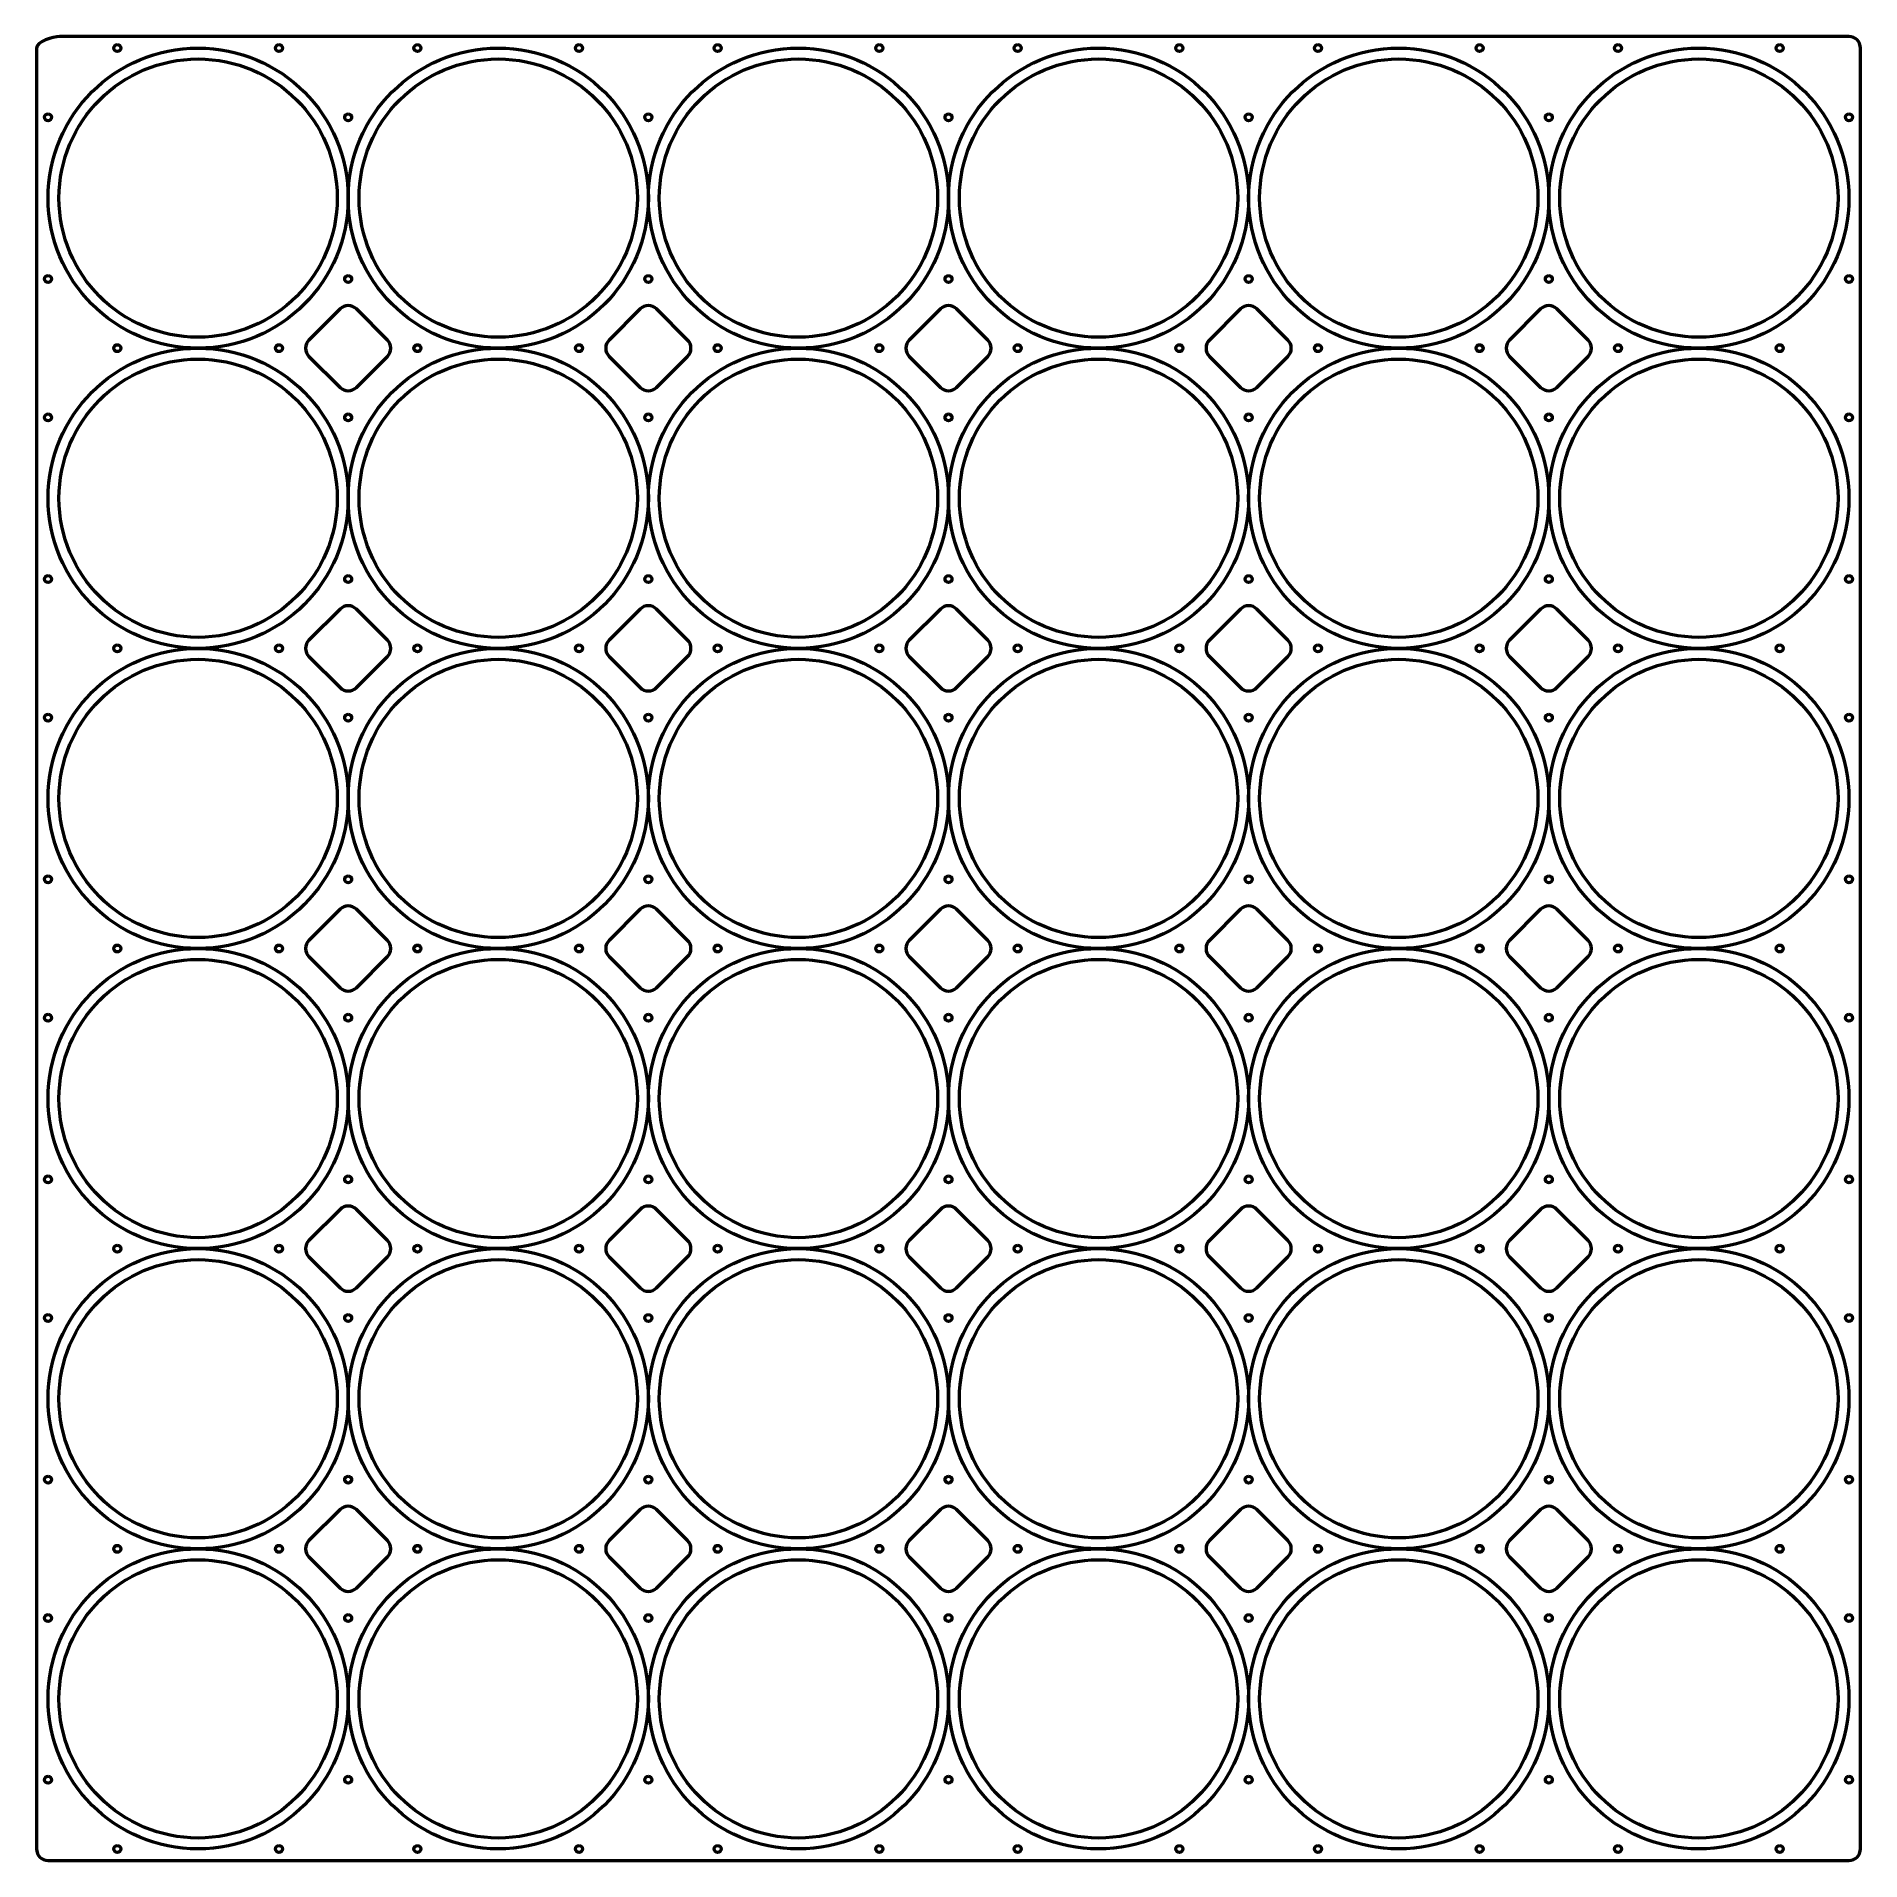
# Model space of a CAD drawing. Header units: centimetres. Extents: x -39.5 to 39.5, y -39.5 to 39.5.
import ezdxf

# ---------------------------------------------------------------- set-up
doc = ezdxf.new("R2010")
doc.units = ezdxf.units.CM
doc.header["$MEASUREMENT"] = 0
doc.layers.add('Layer 1', color=7, linetype='Continuous')

msp = doc.modelspace()

# ---------------------------------------------------------------- linework, layer by layer
at = {"layer": 'Layer 1', "color": 4, "lineweight": 53}
for centre in [(-32.5, 32.5), (-19.5, 32.5), (-6.5, 32.5), (6.5, 32.5), (19.5, 32.5), (32.5, 32.5), (-32.5, 19.5), (-19.5, 19.5), (-6.5, 19.5), (6.5, 19.5), (19.5, 19.5), (32.5, 19.5), (-32.5, 6.5), (-19.5, 6.5), (-6.5, 6.5), (6.5, 6.5), (19.5, 6.5), (32.5, 6.5), (-32.5, -6.5), (-19.5, -6.5), (-6.5, -6.5), (6.5, -6.5), (19.5, -6.5), (32.5, -6.5), (-32.5, -19.5), (-19.5, -19.5), (-6.5, -19.5), (6.5, -19.5), (19.5, -19.5), (32.5, -19.5), (-32.5, -32.5), (-19.5, -32.5), (-6.5, -32.5), (6.5, -32.5), (19.5, -32.5), (32.5, -32.5)]:
    msp.add_ellipse(centre, major_axis=(0, 6.5), ratio=1, dxfattribs=at)
at = {"layer": 'Layer 1', "lineweight": 53}
for centre, major_axis in [((-36.00001, 38.99999), (0, 0.15001)), ((-29.00001, 38.99999), (0, 0.15001)), ((-23.00001, 38.99999), (0, 0.15001)), ((-16.00001, 38.99999), (0, 0.15001)), ((-10.00001, 38.99999), (0, 0.15001)), ((-3.00001, 38.99999), (0, 0.15001)), ((2.99999, 38.99999), (0, 0.15001)), ((9.99999, 38.99999), (0, 0.15001)), ((15.99999, 38.99999), (0, 0.15001)), ((22.99999, 38.99999), (0, 0.15001)), ((28.99999, 38.99999), (0, 0.15001)), ((35.99999, 38.99999), (0, 0.15001)), ((-32.5, 32.5), (0, 6.025)), ((-19.5, 32.5), (0, 6.025)), ((-6.5, 32.5), (0, 6.025)), ((6.5, 32.5), (0, 6.025)), ((19.5, 32.5), (0, 6.025)), ((32.5, 32.5), (0, 6.025)), ((-39.00001, 35.99999), (0, 0.15001)), ((-26.00001, 35.99999), (0, 0.15001)), ((-13.00001, 35.99999), (0, 0.15001)), ((-0.00001, 35.99999), (0, 0.15001)), ((12.99999, 35.99999), (0, 0.15001)), ((25.99999, 35.99999), (0, 0.15001)), ((38.99999, 35.99999), (0, 0.15001)), ((-39.00001, 28.99999), (0, 0.15001)), ((-26.00001, 28.99999), (0, 0.15001)), ((-13.00001, 28.99999), (0, 0.15001)), ((-0.00001, 28.99999), (0, 0.15001)), ((12.99999, 28.99999), (0, 0.15001)), ((25.99999, 28.99999), (0, 0.15001)), ((38.99999, 28.99999), (0, 0.15001)), ((-36.00001, 25.99999), (0, 0.15001)), ((-29.00001, 25.99999), (0, 0.15001)), ((-23.00001, 25.99999), (0, 0.15001)), ((-16.00001, 25.99999), (0, 0.15001)), ((-10.00001, 25.99999), (0, 0.15001)), ((-3.00001, 25.99999), (0, 0.15001)), ((2.99999, 25.99999), (0, 0.15001)), ((9.99999, 25.99999), (0, 0.15001)), ((15.99999, 25.99999), (0, 0.15001)), ((22.99999, 25.99999), (0, 0.15001)), ((28.99999, 25.99999), (0, 0.15001)), ((35.99999, 25.99999), (0, 0.15001)), ((-32.5, 19.5), (0, 6.025)), ((-19.5, 19.5), (0, 6.025)), ((-6.5, 19.5), (0, 6.025)), ((6.5, 19.5), (0, 6.025)), ((19.5, 19.5), (0, 6.025)), ((32.5, 19.5), (0, 6.025)), ((-39.00001, 22.99999), (0, 0.15001)), ((-26.00001, 22.99999), (0, 0.15001)), ((-13.00001, 22.99999), (0, 0.15001)), ((-0.00001, 22.99999), (0, 0.15001)), ((12.99999, 22.99999), (0, 0.15001)), ((25.99999, 22.99999), (0, 0.15001)), ((38.99999, 22.99999), (0, 0.15001)), ((-39.00001, 15.99999), (0, 0.15001)), ((-26.00001, 15.99999), (0, 0.15001)), ((-13.00001, 15.99999), (0, 0.15001)), ((-0.00001, 15.99999), (0, 0.15001)), ((12.99999, 15.99999), (0, 0.15001)), ((25.99999, 15.99999), (0, 0.15001)), ((38.99999, 15.99999), (0, 0.15001)), ((-36.00001, 12.99999), (0, 0.15001)), ((-29.00001, 12.99999), (0, 0.15001)), ((-23.00001, 12.99999), (0, 0.15001)), ((-16.00001, 12.99999), (0, 0.15001)), ((-10.00001, 12.99999), (0, 0.15001)), ((-3.00001, 12.99999), (0, 0.15001)), ((2.99999, 12.99999), (0, 0.15001)), ((9.99999, 12.99999), (0, 0.15001)), ((15.99999, 12.99999), (0, 0.15001)), ((22.99999, 12.99999), (0, 0.15001)), ((28.99999, 12.99999), (0, 0.15001)), ((35.99999, 12.99999), (0, 0.15001)), ((-32.5, 6.5), (0, 6.025)), ((-19.5, 6.5), (0, 6.025)), ((-6.5, 6.5), (0, 6.025)), ((6.5, 6.5), (0, 6.025)), ((19.5, 6.5), (0, 6.025)), ((32.5, 6.5), (0, 6.025)), ((-39.00001, 9.99999), (0, 0.15001)), ((-26.00001, 9.99999), (0, 0.15001)), ((-13.00001, 9.99999), (0, 0.15001)), ((-0.00001, 9.99999), (0, 0.15001)), ((12.99999, 9.99999), (0, 0.15001)), ((25.99999, 9.99999), (0, 0.15001)), ((38.99999, 9.99999), (0, 0.15001)), ((-39.00001, 2.99999), (0, 0.15001)), ((-26.00001, 2.99999), (0, 0.15001)), ((-13.00001, 2.99999), (0, 0.15001)), ((-0.00001, 2.99999), (0, 0.15001)), ((12.99999, 2.99999), (0, 0.15001)), ((25.99999, 2.99999), (0, 0.15001)), ((38.99999, 2.99999), (0, 0.15001)), ((-36.00001, -0.00001), (0, 0.15001)), ((-29.00001, -0.00001), (0, 0.15001)), ((-23.00001, -0.00001), (0, 0.15001)), ((-16.00001, -0.00001), (0, 0.15001)), ((-10.00001, -0.00001), (0, 0.15001)), ((-3.00001, -0.00001), (0, 0.15001)), ((2.99999, -0.00001), (0, 0.15001)), ((9.99999, -0.00001), (0, 0.15001)), ((15.99999, -0.00001), (0, 0.15001)), ((22.99999, -0.00001), (0, 0.15001)), ((28.99999, -0.00001), (0, 0.15001)), ((35.99999, -0.00001), (0, 0.15001)), ((-32.5, -6.5), (0, 6.025)), ((-19.5, -6.5), (0, 6.025)), ((-6.5, -6.5), (0, 6.025)), ((6.5, -6.5), (0, 6.025)), ((19.5, -6.5), (0, 6.025)), ((32.5, -6.5), (0, 6.025)), ((-39.00001, -3.00001), (0, 0.15001)), ((-26.00001, -3.00001), (0, 0.15001)), ((-13.00001, -3.00001), (0, 0.15001)), ((-0.00001, -3.00001), (0, 0.15001)), ((12.99999, -3.00001), (0, 0.15001)), ((25.99999, -3.00001), (0, 0.15001)), ((38.99999, -3.00001), (0, 0.15001)), ((-39.00001, -10.00001), (0, 0.15001)), ((-26.00001, -10.00001), (0, 0.15001)), ((-13.00001, -10.00001), (0, 0.15001)), ((-0.00001, -10.00001), (0, 0.15001)), ((12.99999, -10.00001), (0, 0.15001)), ((25.99999, -10.00001), (0, 0.15001)), ((38.99999, -10.00001), (0, 0.15001)), ((-36.00001, -13.00001), (0, 0.15001)), ((-29.00001, -13.00001), (0, 0.15001)), ((-23.00001, -13.00001), (0, 0.15001)), ((-16.00001, -13.00001), (0, 0.15001)), ((-10.00001, -13.00001), (0, 0.15001)), ((-3.00001, -13.00001), (0, 0.15001)), ((2.99999, -13.00001), (0, 0.15001)), ((9.99999, -13.00001), (0, 0.15001)), ((15.99999, -13.00001), (0, 0.15001)), ((22.99999, -13.00001), (0, 0.15001)), ((28.99999, -13.00001), (0, 0.15001)), ((35.99999, -13.00001), (0, 0.15001)), ((-32.5, -19.5), (0, 6.025)), ((-19.5, -19.5), (0, 6.025)), ((-6.5, -19.5), (0, 6.025)), ((6.5, -19.5), (0, 6.025)), ((19.5, -19.5), (0, 6.025)), ((32.5, -19.5), (0, 6.025)), ((-39.00001, -16.00001), (0, 0.15001)), ((-26.00001, -16.00001), (0, 0.15001)), ((-13.00001, -16.00001), (0, 0.15001)), ((-0.00001, -16.00001), (0, 0.15001)), ((12.99999, -16.00001), (0, 0.15001)), ((25.99999, -16.00001), (0, 0.15001)), ((38.99999, -16.00001), (0, 0.15001)), ((-39.00001, -23.00001), (0, 0.15001)), ((-26.00001, -23.00001), (0, 0.15001)), ((-13.00001, -23.00001), (0, 0.15001)), ((-0.00001, -23.00001), (0, 0.15001)), ((12.99999, -23.00001), (0, 0.15001)), ((25.99999, -23.00001), (0, 0.15001)), ((38.99999, -23.00001), (0, 0.15001)), ((-36.00001, -26.00001), (0, 0.15001)), ((-29.00001, -26.00001), (0, 0.15001)), ((-23.00001, -26.00001), (0, 0.15001)), ((-16.00001, -26.00001), (0, 0.15001)), ((-10.00001, -26.00001), (0, 0.15001)), ((-3.00001, -26.00001), (0, 0.15001)), ((2.99999, -26.00001), (0, 0.15001)), ((9.99999, -26.00001), (0, 0.15001)), ((15.99999, -26.00001), (0, 0.15001)), ((22.99999, -26.00001), (0, 0.15001)), ((28.99999, -26.00001), (0, 0.15001)), ((35.99999, -26.00001), (0, 0.15001)), ((-32.5, -32.5), (0, 6.025)), ((-19.5, -32.5), (0, 6.025)), ((-6.5, -32.5), (0, 6.025)), ((6.5, -32.5), (0, 6.025)), ((19.5, -32.5), (0, 6.025)), ((32.5, -32.5), (0, 6.025)), ((-39.00001, -29.00001), (0, 0.15001)), ((-26.00001, -29.00001), (0, 0.15001)), ((-13.00001, -29.00001), (0, 0.15001)), ((-0.00001, -29.00001), (0, 0.15001)), ((12.99999, -29.00001), (0, 0.15001)), ((25.99999, -29.00001), (0, 0.15001)), ((38.99999, -29.00001), (0, 0.15001)), ((-39.00001, -36.00001), (0, 0.15001)), ((-26.00001, -36.00001), (0, 0.15001)), ((-13.00001, -36.00001), (0, 0.15001)), ((-0.00001, -36.00001), (0, 0.15001)), ((12.99999, -36.00001), (0, 0.15001)), ((25.99999, -36.00001), (0, 0.15001)), ((38.99999, -36.00001), (0, 0.15001)), ((-36.00001, -39.00001), (0, 0.15001)), ((-29.00001, -39.00001), (0, 0.15001)), ((-23.00001, -39.00001), (0, 0.15001)), ((-16.00001, -39.00001), (0, 0.15001)), ((-10.00001, -39.00001), (0, 0.15001)), ((-3.00001, -39.00001), (0, 0.15001)), ((2.99999, -39.00001), (0, 0.15001)), ((9.99999, -39.00001), (0, 0.15001)), ((15.99999, -39.00001), (0, 0.15001)), ((22.99999, -39.00001), (0, 0.15001)), ((28.99999, -39.00001), (0, 0.15001)), ((35.99999, -39.00001), (0, 0.15001))]:
    msp.add_ellipse(centre, major_axis=major_axis, ratio=1, dxfattribs=at)
for points in [[(-39.5, -39), (-39.5, -39), (-39.5, 39), (-39.5, 39), (-39.5, 39), (-39.5, 39.27614), (-38.77614, 39.5), (-38.5, 39.5), (-38.5, 39.5), (-38.5, 39.5), (39, 39.5), (39, 39.5), (39, 39.5), (39.27614, 39.5), (39.5, 39.27614), (39.5, 39), (39.5, 39), (39.5, 39), (39.5, -39), (39.5, -39), (39.5, -39), (39.5, -39.27614), (39.27614, -39.5), (39, -39.5), (39, -39.5), (39, -39.5), (-39, -39.5), (-39, -39.5), (-39, -39.5), (-39.27614, -39.5), (-39.5, -39.27614), (-39.5, -39)], [(-26.35355, 24.30294), (-26.35355, 24.30294), (-27.69706, 25.64645), (-27.69706, 25.64645), (-27.69706, 25.64645), (-27.89232, 25.84171), (-27.89232, 26.15829), (-27.69706, 26.35355), (-27.69706, 26.35355), (-27.69706, 26.35355), (-26.35355, 27.69706), (-26.35355, 27.69706), (-26.35355, 27.69706), (-26.15829, 27.89232), (-25.84171, 27.89232), (-25.64645, 27.69706), (-25.64645, 27.69706), (-25.64645, 27.69706), (-24.30294, 26.35355), (-24.30294, 26.35355), (-24.30294, 26.35355), (-24.10768, 26.15829), (-24.10768, 25.84171), (-24.30294, 25.64645), (-24.30294, 25.64645), (-24.30294, 25.64645), (-25.64645, 24.30294), (-25.64645, 24.30294), (-25.64645, 24.30294), (-25.84171, 24.10768), (-26.15829, 24.10768), (-26.35355, 24.30294)], [(-13.35355, 24.30294), (-13.35355, 24.30294), (-14.69706, 25.64645), (-14.69706, 25.64645), (-14.69706, 25.64645), (-14.89232, 25.84171), (-14.89232, 26.15829), (-14.69706, 26.35355), (-14.69706, 26.35355), (-14.69706, 26.35355), (-13.35355, 27.69706), (-13.35355, 27.69706), (-13.35355, 27.69706), (-13.15829, 27.89232), (-12.84171, 27.89232), (-12.64645, 27.69706), (-12.64645, 27.69706), (-12.64645, 27.69706), (-11.30294, 26.35355), (-11.30294, 26.35355), (-11.30294, 26.35355), (-11.10768, 26.15829), (-11.10768, 25.84171), (-11.30294, 25.64645), (-11.30294, 25.64645), (-11.30294, 25.64645), (-12.64645, 24.30294), (-12.64645, 24.30294), (-12.64645, 24.30294), (-12.84171, 24.10768), (-13.15829, 24.10768), (-13.35355, 24.30294)], [(-0.35355, 24.30294), (-0.35355, 24.30294), (-1.69706, 25.64645), (-1.69706, 25.64645), (-1.69706, 25.64645), (-1.89232, 25.84171), (-1.89232, 26.15829), (-1.69706, 26.35355), (-1.69706, 26.35355), (-1.69706, 26.35355), (-0.35355, 27.69706), (-0.35355, 27.69706), (-0.35355, 27.69706), (-0.15829, 27.89232), (0.15829, 27.89232), (0.35355, 27.69706), (0.35355, 27.69706), (0.35355, 27.69706), (1.69706, 26.35355), (1.69706, 26.35355), (1.69706, 26.35355), (1.89232, 26.15829), (1.89232, 25.84171), (1.69706, 25.64645), (1.69706, 25.64645), (1.69706, 25.64645), (0.35355, 24.30294), (0.35355, 24.30294), (0.35355, 24.30294), (0.15829, 24.10768), (-0.15829, 24.10768), (-0.35355, 24.30294)], [(12.64645, 24.30294), (12.64645, 24.30294), (11.30294, 25.64645), (11.30294, 25.64645), (11.30294, 25.64645), (11.10768, 25.84171), (11.10768, 26.15829), (11.30294, 26.35355), (11.30294, 26.35355), (11.30294, 26.35355), (12.64645, 27.69706), (12.64645, 27.69706), (12.64645, 27.69706), (12.84171, 27.89232), (13.15829, 27.89232), (13.35355, 27.69706), (13.35355, 27.69706), (13.35355, 27.69706), (14.69706, 26.35355), (14.69706, 26.35355), (14.69706, 26.35355), (14.89232, 26.15829), (14.89232, 25.84171), (14.69706, 25.64645), (14.69706, 25.64645), (14.69706, 25.64645), (13.35355, 24.30294), (13.35355, 24.30294), (13.35355, 24.30294), (13.15829, 24.10768), (12.84171, 24.10768), (12.64645, 24.30294)], [(25.64645, 24.30294), (25.64645, 24.30294), (24.30294, 25.64645), (24.30294, 25.64645), (24.30294, 25.64645), (24.10768, 25.84171), (24.10768, 26.15829), (24.30294, 26.35355), (24.30294, 26.35355), (24.30294, 26.35355), (25.64645, 27.69706), (25.64645, 27.69706), (25.64645, 27.69706), (25.84171, 27.89232), (26.15829, 27.89232), (26.35355, 27.69706), (26.35355, 27.69706), (26.35355, 27.69706), (27.69706, 26.35355), (27.69706, 26.35355), (27.69706, 26.35355), (27.89232, 26.15829), (27.89232, 25.84171), (27.69706, 25.64645), (27.69706, 25.64645), (27.69706, 25.64645), (26.35355, 24.30294), (26.35355, 24.30294), (26.35355, 24.30294), (26.15829, 24.10768), (25.84171, 24.10768), (25.64645, 24.30294)], [(-26.35355, 11.30294), (-26.35355, 11.30294), (-27.69706, 12.64645), (-27.69706, 12.64645), (-27.69706, 12.64645), (-27.89232, 12.84171), (-27.89232, 13.15829), (-27.69706, 13.35355), (-27.69706, 13.35355), (-27.69706, 13.35355), (-26.35355, 14.69706), (-26.35355, 14.69706), (-26.35355, 14.69706), (-26.15829, 14.89232), (-25.84171, 14.89232), (-25.64645, 14.69706), (-25.64645, 14.69706), (-25.64645, 14.69706), (-24.30294, 13.35355), (-24.30294, 13.35355), (-24.30294, 13.35355), (-24.10768, 13.15829), (-24.10768, 12.84171), (-24.30294, 12.64645), (-24.30294, 12.64645), (-24.30294, 12.64645), (-25.64645, 11.30294), (-25.64645, 11.30294), (-25.64645, 11.30294), (-25.84171, 11.10768), (-26.15829, 11.10768), (-26.35355, 11.30294)], [(-13.35355, 11.30294), (-13.35355, 11.30294), (-14.69706, 12.64645), (-14.69706, 12.64645), (-14.69706, 12.64645), (-14.89232, 12.84171), (-14.89232, 13.15829), (-14.69706, 13.35355), (-14.69706, 13.35355), (-14.69706, 13.35355), (-13.35355, 14.69706), (-13.35355, 14.69706), (-13.35355, 14.69706), (-13.15829, 14.89232), (-12.84171, 14.89232), (-12.64645, 14.69706), (-12.64645, 14.69706), (-12.64645, 14.69706), (-11.30294, 13.35355), (-11.30294, 13.35355), (-11.30294, 13.35355), (-11.10768, 13.15829), (-11.10768, 12.84171), (-11.30294, 12.64645), (-11.30294, 12.64645), (-11.30294, 12.64645), (-12.64645, 11.30294), (-12.64645, 11.30294), (-12.64645, 11.30294), (-12.84171, 11.10768), (-13.15829, 11.10768), (-13.35355, 11.30294)], [(-0.35355, 11.30294), (-0.35355, 11.30294), (-1.69706, 12.64645), (-1.69706, 12.64645), (-1.69706, 12.64645), (-1.89232, 12.84171), (-1.89232, 13.15829), (-1.69706, 13.35355), (-1.69706, 13.35355), (-1.69706, 13.35355), (-0.35355, 14.69706), (-0.35355, 14.69706), (-0.35355, 14.69706), (-0.15829, 14.89232), (0.15829, 14.89232), (0.35355, 14.69706), (0.35355, 14.69706), (0.35355, 14.69706), (1.69706, 13.35355), (1.69706, 13.35355), (1.69706, 13.35355), (1.89232, 13.15829), (1.89232, 12.84171), (1.69706, 12.64645), (1.69706, 12.64645), (1.69706, 12.64645), (0.35355, 11.30294), (0.35355, 11.30294), (0.35355, 11.30294), (0.15829, 11.10768), (-0.15829, 11.10768), (-0.35355, 11.30294)], [(12.64645, 11.30294), (12.64645, 11.30294), (11.30294, 12.64645), (11.30294, 12.64645), (11.30294, 12.64645), (11.10768, 12.84171), (11.10768, 13.15829), (11.30294, 13.35355), (11.30294, 13.35355), (11.30294, 13.35355), (12.64645, 14.69706), (12.64645, 14.69706), (12.64645, 14.69706), (12.84171, 14.89232), (13.15829, 14.89232), (13.35355, 14.69706), (13.35355, 14.69706), (13.35355, 14.69706), (14.69706, 13.35355), (14.69706, 13.35355), (14.69706, 13.35355), (14.89232, 13.15829), (14.89232, 12.84171), (14.69706, 12.64645), (14.69706, 12.64645), (14.69706, 12.64645), (13.35355, 11.30294), (13.35355, 11.30294), (13.35355, 11.30294), (13.15829, 11.10768), (12.84171, 11.10768), (12.64645, 11.30294)], [(25.64645, 11.30294), (25.64645, 11.30294), (24.30294, 12.64645), (24.30294, 12.64645), (24.30294, 12.64645), (24.10768, 12.84171), (24.10768, 13.15829), (24.30294, 13.35355), (24.30294, 13.35355), (24.30294, 13.35355), (25.64645, 14.69706), (25.64645, 14.69706), (25.64645, 14.69706), (25.84171, 14.89232), (26.15829, 14.89232), (26.35355, 14.69706), (26.35355, 14.69706), (26.35355, 14.69706), (27.69706, 13.35355), (27.69706, 13.35355), (27.69706, 13.35355), (27.89232, 13.15829), (27.89232, 12.84171), (27.69706, 12.64645), (27.69706, 12.64645), (27.69706, 12.64645), (26.35355, 11.30294), (26.35355, 11.30294), (26.35355, 11.30294), (26.15829, 11.10768), (25.84171, 11.10768), (25.64645, 11.30294)], [(-26.35355, -1.69706), (-26.35355, -1.69706), (-27.69706, -0.35355), (-27.69706, -0.35355), (-27.69706, -0.35355), (-27.89232, -0.15829), (-27.89232, 0.15829), (-27.69706, 0.35355), (-27.69706, 0.35355), (-27.69706, 0.35355), (-26.35355, 1.69706), (-26.35355, 1.69706), (-26.35355, 1.69706), (-26.15829, 1.89232), (-25.84171, 1.89232), (-25.64645, 1.69706), (-25.64645, 1.69706), (-25.64645, 1.69706), (-24.30294, 0.35355), (-24.30294, 0.35355), (-24.30294, 0.35355), (-24.10768, 0.15829), (-24.10768, -0.15829), (-24.30294, -0.35355), (-24.30294, -0.35355), (-24.30294, -0.35355), (-25.64645, -1.69706), (-25.64645, -1.69706), (-25.64645, -1.69706), (-25.84171, -1.89232), (-26.15829, -1.89232), (-26.35355, -1.69706)], [(-13.35355, -1.69706), (-13.35355, -1.69706), (-14.69706, -0.35355), (-14.69706, -0.35355), (-14.69706, -0.35355), (-14.89232, -0.15829), (-14.89232, 0.15829), (-14.69706, 0.35355), (-14.69706, 0.35355), (-14.69706, 0.35355), (-13.35355, 1.69706), (-13.35355, 1.69706), (-13.35355, 1.69706), (-13.15829, 1.89232), (-12.84171, 1.89232), (-12.64645, 1.69706), (-12.64645, 1.69706), (-12.64645, 1.69706), (-11.30294, 0.35355), (-11.30294, 0.35355), (-11.30294, 0.35355), (-11.10768, 0.15829), (-11.10768, -0.15829), (-11.30294, -0.35355), (-11.30294, -0.35355), (-11.30294, -0.35355), (-12.64645, -1.69706), (-12.64645, -1.69706), (-12.64645, -1.69706), (-12.84171, -1.89232), (-13.15829, -1.89232), (-13.35355, -1.69706)], [(-0.35355, -1.69706), (-0.35355, -1.69706), (-1.69706, -0.35355), (-1.69706, -0.35355), (-1.69706, -0.35355), (-1.89232, -0.15829), (-1.89232, 0.15829), (-1.69706, 0.35355), (-1.69706, 0.35355), (-1.69706, 0.35355), (-0.35355, 1.69706), (-0.35355, 1.69706), (-0.35355, 1.69706), (-0.15829, 1.89232), (0.15829, 1.89232), (0.35355, 1.69706), (0.35355, 1.69706), (0.35355, 1.69706), (1.69706, 0.35355), (1.69706, 0.35355), (1.69706, 0.35355), (1.89232, 0.15829), (1.89232, -0.15829), (1.69706, -0.35355), (1.69706, -0.35355), (1.69706, -0.35355), (0.35355, -1.69706), (0.35355, -1.69706), (0.35355, -1.69706), (0.15829, -1.89232), (-0.15829, -1.89232), (-0.35355, -1.69706)], [(12.64645, -1.69706), (12.64645, -1.69706), (11.30294, -0.35355), (11.30294, -0.35355), (11.30294, -0.35355), (11.10768, -0.15829), (11.10768, 0.15829), (11.30294, 0.35355), (11.30294, 0.35355), (11.30294, 0.35355), (12.64645, 1.69706), (12.64645, 1.69706), (12.64645, 1.69706), (12.84171, 1.89232), (13.15829, 1.89232), (13.35355, 1.69706), (13.35355, 1.69706), (13.35355, 1.69706), (14.69706, 0.35355), (14.69706, 0.35355), (14.69706, 0.35355), (14.89232, 0.15829), (14.89232, -0.15829), (14.69706, -0.35355), (14.69706, -0.35355), (14.69706, -0.35355), (13.35355, -1.69706), (13.35355, -1.69706), (13.35355, -1.69706), (13.15829, -1.89232), (12.84171, -1.89232), (12.64645, -1.69706)], [(25.64645, -1.69706), (25.64645, -1.69706), (24.30294, -0.35355), (24.30294, -0.35355), (24.30294, -0.35355), (24.10768, -0.15829), (24.10768, 0.15829), (24.30294, 0.35355), (24.30294, 0.35355), (24.30294, 0.35355), (25.64645, 1.69706), (25.64645, 1.69706), (25.64645, 1.69706), (25.84171, 1.89232), (26.15829, 1.89232), (26.35355, 1.69706), (26.35355, 1.69706), (26.35355, 1.69706), (27.69706, 0.35355), (27.69706, 0.35355), (27.69706, 0.35355), (27.89232, 0.15829), (27.89232, -0.15829), (27.69706, -0.35355), (27.69706, -0.35355), (27.69706, -0.35355), (26.35355, -1.69706), (26.35355, -1.69706), (26.35355, -1.69706), (26.15829, -1.89232), (25.84171, -1.89232), (25.64645, -1.69706)], [(-26.35355, -14.69706), (-26.35355, -14.69706), (-27.69706, -13.35355), (-27.69706, -13.35355), (-27.69706, -13.35355), (-27.89232, -13.15829), (-27.89232, -12.84171), (-27.69706, -12.64645), (-27.69706, -12.64645), (-27.69706, -12.64645), (-26.35355, -11.30294), (-26.35355, -11.30294), (-26.35355, -11.30294), (-26.15829, -11.10768), (-25.84171, -11.10768), (-25.64645, -11.30294), (-25.64645, -11.30294), (-25.64645, -11.30294), (-24.30294, -12.64645), (-24.30294, -12.64645), (-24.30294, -12.64645), (-24.10768, -12.84171), (-24.10768, -13.15829), (-24.30294, -13.35355), (-24.30294, -13.35355), (-24.30294, -13.35355), (-25.64645, -14.69706), (-25.64645, -14.69706), (-25.64645, -14.69706), (-25.84171, -14.89232), (-26.15829, -14.89232), (-26.35355, -14.69706)], [(-13.35355, -14.69706), (-13.35355, -14.69706), (-14.69706, -13.35355), (-14.69706, -13.35355), (-14.69706, -13.35355), (-14.89232, -13.15829), (-14.89232, -12.84171), (-14.69706, -12.64645), (-14.69706, -12.64645), (-14.69706, -12.64645), (-13.35355, -11.30294), (-13.35355, -11.30294), (-13.35355, -11.30294), (-13.15829, -11.10768), (-12.84171, -11.10768), (-12.64645, -11.30294), (-12.64645, -11.30294), (-12.64645, -11.30294), (-11.30294, -12.64645), (-11.30294, -12.64645), (-11.30294, -12.64645), (-11.10768, -12.84171), (-11.10768, -13.15829), (-11.30294, -13.35355), (-11.30294, -13.35355), (-11.30294, -13.35355), (-12.64645, -14.69706), (-12.64645, -14.69706), (-12.64645, -14.69706), (-12.84171, -14.89232), (-13.15829, -14.89232), (-13.35355, -14.69706)], [(-0.35355, -14.69706), (-0.35355, -14.69706), (-1.69706, -13.35355), (-1.69706, -13.35355), (-1.69706, -13.35355), (-1.89232, -13.15829), (-1.89232, -12.84171), (-1.69706, -12.64645), (-1.69706, -12.64645), (-1.69706, -12.64645), (-0.35355, -11.30294), (-0.35355, -11.30294), (-0.35355, -11.30294), (-0.15829, -11.10768), (0.15829, -11.10768), (0.35355, -11.30294), (0.35355, -11.30294), (0.35355, -11.30294), (1.69706, -12.64645), (1.69706, -12.64645), (1.69706, -12.64645), (1.89232, -12.84171), (1.89232, -13.15829), (1.69706, -13.35355), (1.69706, -13.35355), (1.69706, -13.35355), (0.35355, -14.69706), (0.35355, -14.69706), (0.35355, -14.69706), (0.15829, -14.89232), (-0.15829, -14.89232), (-0.35355, -14.69706)], [(12.64645, -14.69706), (12.64645, -14.69706), (11.30294, -13.35355), (11.30294, -13.35355), (11.30294, -13.35355), (11.10768, -13.15829), (11.10768, -12.84171), (11.30294, -12.64645), (11.30294, -12.64645), (11.30294, -12.64645), (12.64645, -11.30294), (12.64645, -11.30294), (12.64645, -11.30294), (12.84171, -11.10768), (13.15829, -11.10768), (13.35355, -11.30294), (13.35355, -11.30294), (13.35355, -11.30294), (14.69706, -12.64645), (14.69706, -12.64645), (14.69706, -12.64645), (14.89232, -12.84171), (14.89232, -13.15829), (14.69706, -13.35355), (14.69706, -13.35355), (14.69706, -13.35355), (13.35355, -14.69706), (13.35355, -14.69706), (13.35355, -14.69706), (13.15829, -14.89232), (12.84171, -14.89232), (12.64645, -14.69706)], [(25.64645, -14.69706), (25.64645, -14.69706), (24.30294, -13.35355), (24.30294, -13.35355), (24.30294, -13.35355), (24.10768, -13.15829), (24.10768, -12.84171), (24.30294, -12.64645), (24.30294, -12.64645), (24.30294, -12.64645), (25.64645, -11.30294), (25.64645, -11.30294), (25.64645, -11.30294), (25.84171, -11.10768), (26.15829, -11.10768), (26.35355, -11.30294), (26.35355, -11.30294), (26.35355, -11.30294), (27.69706, -12.64645), (27.69706, -12.64645), (27.69706, -12.64645), (27.89232, -12.84171), (27.89232, -13.15829), (27.69706, -13.35355), (27.69706, -13.35355), (27.69706, -13.35355), (26.35355, -14.69706), (26.35355, -14.69706), (26.35355, -14.69706), (26.15829, -14.89232), (25.84171, -14.89232), (25.64645, -14.69706)], [(-26.35355, -27.69706), (-26.35355, -27.69706), (-27.69706, -26.35355), (-27.69706, -26.35355), (-27.69706, -26.35355), (-27.89232, -26.15829), (-27.89232, -25.84171), (-27.69706, -25.64645), (-27.69706, -25.64645), (-27.69706, -25.64645), (-26.35355, -24.30294), (-26.35355, -24.30294), (-26.35355, -24.30294), (-26.15829, -24.10768), (-25.84171, -24.10768), (-25.64645, -24.30294), (-25.64645, -24.30294), (-25.64645, -24.30294), (-24.30294, -25.64645), (-24.30294, -25.64645), (-24.30294, -25.64645), (-24.10768, -25.84171), (-24.10768, -26.15829), (-24.30294, -26.35355), (-24.30294, -26.35355), (-24.30294, -26.35355), (-25.64645, -27.69706), (-25.64645, -27.69706), (-25.64645, -27.69706), (-25.84171, -27.89232), (-26.15829, -27.89232), (-26.35355, -27.69706)], [(-13.35355, -27.69706), (-13.35355, -27.69706), (-14.69706, -26.35355), (-14.69706, -26.35355), (-14.69706, -26.35355), (-14.89232, -26.15829), (-14.89232, -25.84171), (-14.69706, -25.64645), (-14.69706, -25.64645), (-14.69706, -25.64645), (-13.35355, -24.30294), (-13.35355, -24.30294), (-13.35355, -24.30294), (-13.15829, -24.10768), (-12.84171, -24.10768), (-12.64645, -24.30294), (-12.64645, -24.30294), (-12.64645, -24.30294), (-11.30294, -25.64645), (-11.30294, -25.64645), (-11.30294, -25.64645), (-11.10768, -25.84171), (-11.10768, -26.15829), (-11.30294, -26.35355), (-11.30294, -26.35355), (-11.30294, -26.35355), (-12.64645, -27.69706), (-12.64645, -27.69706), (-12.64645, -27.69706), (-12.84171, -27.89232), (-13.15829, -27.89232), (-13.35355, -27.69706)], [(-0.35355, -27.69706), (-0.35355, -27.69706), (-1.69706, -26.35355), (-1.69706, -26.35355), (-1.69706, -26.35355), (-1.89232, -26.15829), (-1.89232, -25.84171), (-1.69706, -25.64645), (-1.69706, -25.64645), (-1.69706, -25.64645), (-0.35355, -24.30294), (-0.35355, -24.30294), (-0.35355, -24.30294), (-0.15829, -24.10768), (0.15829, -24.10768), (0.35355, -24.30294), (0.35355, -24.30294), (0.35355, -24.30294), (1.69706, -25.64645), (1.69706, -25.64645), (1.69706, -25.64645), (1.89232, -25.84171), (1.89232, -26.15829), (1.69706, -26.35355), (1.69706, -26.35355), (1.69706, -26.35355), (0.35355, -27.69706), (0.35355, -27.69706), (0.35355, -27.69706), (0.15829, -27.89232), (-0.15829, -27.89232), (-0.35355, -27.69706)], [(12.64645, -27.69706), (12.64645, -27.69706), (11.30294, -26.35355), (11.30294, -26.35355), (11.30294, -26.35355), (11.10768, -26.15829), (11.10768, -25.84171), (11.30294, -25.64645), (11.30294, -25.64645), (11.30294, -25.64645), (12.64645, -24.30294), (12.64645, -24.30294), (12.64645, -24.30294), (12.84171, -24.10768), (13.15829, -24.10768), (13.35355, -24.30294), (13.35355, -24.30294), (13.35355, -24.30294), (14.69706, -25.64645), (14.69706, -25.64645), (14.69706, -25.64645), (14.89232, -25.84171), (14.89232, -26.15829), (14.69706, -26.35355), (14.69706, -26.35355), (14.69706, -26.35355), (13.35355, -27.69706), (13.35355, -27.69706), (13.35355, -27.69706), (13.15829, -27.89232), (12.84171, -27.89232), (12.64645, -27.69706)], [(25.64645, -27.69706), (25.64645, -27.69706), (24.30294, -26.35355), (24.30294, -26.35355), (24.30294, -26.35355), (24.10768, -26.15829), (24.10768, -25.84171), (24.30294, -25.64645), (24.30294, -25.64645), (24.30294, -25.64645), (25.64645, -24.30294), (25.64645, -24.30294), (25.64645, -24.30294), (25.84171, -24.10768), (26.15829, -24.10768), (26.35355, -24.30294), (26.35355, -24.30294), (26.35355, -24.30294), (27.69706, -25.64645), (27.69706, -25.64645), (27.69706, -25.64645), (27.89232, -25.84171), (27.89232, -26.15829), (27.69706, -26.35355), (27.69706, -26.35355), (27.69706, -26.35355), (26.35355, -27.69706), (26.35355, -27.69706), (26.35355, -27.69706), (26.15829, -27.89232), (25.84171, -27.89232), (25.64645, -27.69706)]]:
    msp.add_open_spline(points, degree=3, knots=[0, 0, 0, 0, 0.11111111, 0.11111111, 0.11111111, 0.11111111, 0.22222222, 0.22222222, 0.22222222, 0.22222222, 0.33333333, 0.33333333, 0.33333333, 0.33333333, 0.44444444, 0.44444444, 0.44444444, 0.44444444, 0.55555556, 0.55555556, 0.55555556, 0.55555556, 0.66666667, 0.66666667, 0.66666667, 0.66666667, 0.77777778, 0.77777778, 0.77777778, 0.77777778, 1, 1, 1, 1], dxfattribs=at)

doc.saveas('drawing.dxf')
